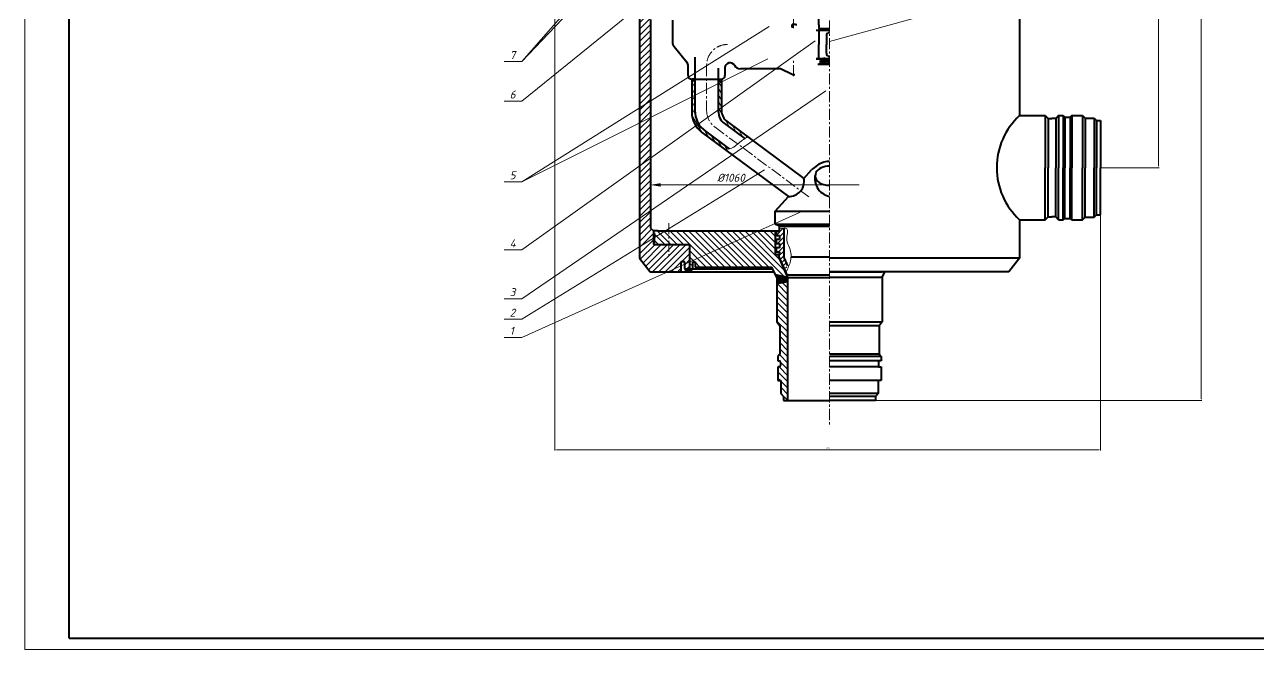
# Model space of a CAD drawing. Header units: millimetres. Extents: x 2879 to 23223, y -3142 to 6314.
# Drawn here: x 2879 to 6426, y -1286 to 511 of the extents above; entities that cross this region are included whole.
import ezdxf

# ---------------------------------------------------------------- set-up
doc = ezdxf.new("R2010")
doc.units = ezdxf.units.MM
doc.linetypes.add('осевая', pattern=[50.8, 31.75, -6.35, 6.35, -6.35])
doc.layers.get('0').update_dxf_attribs({"lineweight": 40})
for name, color, linetype, lineweight in [('Оси', 7, 'осевая', 20), ('Тонкая', 7, 'Continuous', 25), ('штриховка', 7, 'Continuous', 20)]:
    doc.layers.add(name, color=color, linetype=linetype, lineweight=lineweight)
doc.styles.add('ADRF1', font='isocpeur.ttf', dxfattribs={"oblique": 15})
doc.styles.add('Размеры', font='isocpeur.ttf', dxfattribs={"oblique": 15})
doc.dimstyles.new('гост', dxfattribs={"dimtxt": 4, "dimasz": 5, "dimexe": 2, "dimexo": 0, "dimgap": 2, "dimtad": 1, "dimtoh": 1, "dimdec": 1, "dimlfac": 10, "dimtxsty": 'ADRF1', "dimcen": 2.5, "dimadec": 0, "dimazin": 0, "dimtfac": 1, "dimtdec": 1, "dimtmove": 0, "dimatfit": 3, "dimfxl": 1, "dimlwd": 20, "dimlwe": 20, "dimarcsym": 0})

# ---------------------------------------------------------------- blocks, each defined once
blk = doc.blocks.new('*D1')
at = {"layer": 'Defpoints', "color": 0, "transparency": 16777216}
for p in [(5983, 4243.7), (6138.6, 4243.7), (5972.3, 99.2)]:
    blk.add_point(p, dxfattribs=at)
at = {"layer": 'штриховка', "color": 0, "linetype": 'Continuous', "lineweight": 20, "transparency": 16777216}
for p, q in [((5983, 4243.7), (6140.6, 4243.7)), ((6138.6, 104.2), (6138.6, 4238.7)), ((5972.3, 99.2), (6140.6, 99.2))]:
    blk.add_line(p, q, dxfattribs=at)
at = {"layer": 'штриховка', "color": 0, "transparency": 16777216}
for points in [[(6137.8, 4238.7), (6139.4, 4238.7), (6138.6, 4243.7)], [(6137.8, 104.2), (6139.4, 104.2), (6138.6, 99.2)]]:
    blk.add_solid(points, dxfattribs=at)
at = {"layer": 'штриховка', "color": 0, "transparency": 16777216, "insert": (6134.6, 2171.5), "char_height": 4, "attachment_point": 5, "rotation": 90, "style": 'ADRF1'}
blk.add_mtext('4270', dxfattribs=at)
blk = doc.blocks.new('*D5')
at = {"layer": 'Defpoints', "color": 0, "transparency": 16777216}
for p in [(5792.3, 4440.7), (5193, -570.8), (6261.2, -570.8)]:
    blk.add_point(p, dxfattribs=at)
at = {"layer": 'штриховка', "color": 0, "linetype": 'Continuous', "lineweight": 20, "transparency": 16777216}
for p, q in [((5792.3, 4440.7), (6263.2, 4440.7)), ((6261.2, 4435.7), (6261.2, -565.8)), ((5193, -570.8), (6263.2, -570.8))]:
    blk.add_line(p, q, dxfattribs=at)
at = {"layer": 'штриховка', "color": 0, "transparency": 16777216}
for points in [[(6260.4, 4435.7), (6262, 4435.7), (6261.2, 4440.7)], [(6260.4, -565.8), (6262, -565.8), (6261.2, -570.8)]]:
    blk.add_solid(points, dxfattribs=at)
at = {"layer": 'штриховка', "color": 0, "transparency": 16777216, "insert": (6257.2, 1935), "char_height": 4, "attachment_point": 5, "rotation": 90, "style": 'ADRF1'}
blk.add_mtext('5150', dxfattribs=at)
blk = doc.blocks.new('*D8')
at = {"layer": 'Defpoints', "color": 0, "transparency": 16777216}
for p in [(4403, 4245.6), (5972.3, 119.1), (5972.3, -712.4)]:
    blk.add_point(p, dxfattribs=at)
at = {"layer": 'Оси', "color": 0, "linetype": 'Continuous', "lineweight": 20, "transparency": 16777216}
for p, q in [((4403, 4245.6), (4403, -714.4)), ((5972.3, 119.1), (5972.3, -714.4)), ((4408, -712.4), (5967.3, -712.4))]:
    blk.add_line(p, q, dxfattribs=at)
at = {"layer": 'Оси', "color": 0, "transparency": 16777216}
for points in [[(4408, -711.6), (4408, -713.3), (4403, -712.4)], [(5967.3, -711.6), (5967.3, -713.3), (5972.3, -712.4)]]:
    blk.add_solid(points, dxfattribs=at)
at = {"layer": 'Оси', "color": 0, "transparency": 16777216, "insert": (5187.7, -708.4), "char_height": 4, "attachment_point": 5, "style": 'ADRF1'}
blk.add_mtext('1570', dxfattribs=at)

msp = doc.modelspace()

# ---------------------------------------------------------------- hatches: boundary and pattern name
h = msp.add_hatch(color=256)
h.dxf.hatch_style = 1
h.paths.add_polyline_path([(4805.99, 353.965), (4797.107, 353.965), (4797.1, 348.135), (4805.99, 350.622)])
h.paths.add_polyline_path([(4882.585, 353.965), (4873.378, 353.965), (4873.378, 348.711), (4882.585, 346.706)])
h = msp.add_hatch(color=256)
h.dxf.hatch_style = 1
h.paths.add_polyline_path([(5038.05, -208.838), (5042.032, -216.895), (5042.032, -234.274), (5073.539, -228.205), (5073.539, -216.895)])
at = {"layer": 'штриховка'}
h = msp.add_hatch(dxfattribs=at)
h.set_pattern_fill('ANSI31', color=256, scale=4)
h.set_pattern_definition([(45, (466.708, 0), (-8.980256, 8.980256), [])])
h.paths.add_polyline_path([(4678.003, 691.468), (4719.411, 727.316), (4719.411, 786.604), (4678.003, 786.604), (4646.54, 762.075), (4646.54, 280.587), (4678.003, 280.587), (4678.003, 525.136)])
h.paths.add_polyline_path([(4678.003, 280.587), (4646.54, 280.587), (4646.54, -160.756), (4677.24, -200.582), (4765.871, -200.582), (4765.871, -171.505), (4776.821, -171.505), (4776.821, -191.995), (4790.674, -191.995), (4790.674, -121.727), (4722.345, -121.727), (4687.237, -121.727), (4687.237, -82.34), (4678.003, -74.679), (4678.003, -49.582)])
h.paths.add_polyline_path([(4678.003, 876.098), (4678.003, 1613.141), (4646.54, 1613.141), (4646.54, 1603.973), (4646.54, 762.075), (4678.003, 786.604)])
h = msp.add_hatch(dxfattribs=at)
h.set_pattern_fill('ANSI31', color=256, scale=3, angle=75)
h.set_pattern_definition([(120, (1026.59, 0), (-8.248892, -4.7625), [])])
edge = h.paths.add_edge_path()
edge.add_line((4805.99, 264.137), (4805.99, 350.622))
edge.add_line((4805.99, 350.622), (4797.102, 348.136))
edge.add_line((4797.102, 348.136), (4797.026, 257.97))
edge.add_arc((4867.026, 257.911), 70, 179.951692, 233.420014)
edge.add_line((4825.31, 201.699), (4893.235, 151.29))
edge.add_spline(control_points=[(4893.235, 151.29), (4897.008, 151.897), (4900.78, 152.504), (4904.416, 153.356)], knot_values=[0, 0, 0, 0, 11.06563737, 11.06563737, 11.06563737, 11.06563737], degree=3, periodic=0)
edge.add_line((4904.416, 153.356), (4836.294, 203.91))
edge.add_arc((4880.99, 264.137), 75, 180, 233.420014, ccw=False)
edge = h.paths.add_edge_path()
edge.add_line((4882.585, 263.74), (4882.585, 346.706))
edge.add_line((4882.585, 346.706), (4873.378, 348.711))
edge.add_line((4873.378, 348.711), (4873.378, 262.014))
edge.add_arc((4918.378, 262.014), 45, 180, 233.420014)
edge.add_line((4891.56, 225.878), (4950.556, 182.096))
edge.add_spline(control_points=[(4950.556, 182.096), (4953.024, 183.867), (4955.279, 185.858), (4957.125, 188.296)], knot_values=[65.79126354, 65.79126354, 65.79126354, 65.79126354, 74.96384141, 74.96384141, 74.96384141, 74.96384141], degree=3, periodic=0)
edge.add_line((4957.125, 188.296), (4898.747, 231.619))
edge.add_arc((4922.585, 263.74), 40, 180, 233.420014, ccw=False)
h = msp.add_hatch(dxfattribs=at)
h.set_pattern_fill('ANSI31', color=256, scale=4, angle=90)
h.set_pattern_definition([(135, (466.708, 0), (-8.980256, -8.980256), [])])
h.paths.add_polyline_path([(5036.915, -82.34), (4699.749, -82.34), (4687.237, -82.34), (4687.237, -88.193), (4688.839, -88.193), (4688.839, -117.692), (4687.237, -117.692), (4687.237, -121.727), (4722.345, -121.727), (4790.674, -121.727), (4790.674, -191.995), (4799.97, -191.995), (4799.97, -171.505), (4806.527, -171.505), (4806.527, -186.999), (5027.255, -186.999), (5038.05, -208.838), (5073.539, -216.895), (5047.384, -157.104), (5046.261, -157.104), (5046.261, -150.775), (5036.915, -150.775)])
h = msp.add_hatch(dxfattribs=at)
h.set_pattern_fill('ANSI31', color=256, scale=3)
h.set_pattern_definition([(45, (1026.59, 0), (-6.735192, 6.735192), [])])
edge = h.paths.add_edge_path()
edge.add_line((5048.934, -107.582), (5039.316, -107.582))
edge.add_line((5039.316, -107.582), (5039.316, -118.934))
edge.add_line((5039.316, -118.934), (5048.934, -118.934))
edge.add_line((5048.934, -118.934), (5048.934, -131.607))
edge.add_line((5048.934, -131.607), (5039.316, -131.607))
edge.add_line((5039.316, -131.607), (5039.316, -142.959))
edge.add_line((5039.316, -142.959), (5048.934, -142.959))
edge.add_line((5048.934, -142.959), (5048.748, -150.775))
edge.add_line((5048.748, -150.775), (5048.748, -157.104))
edge.add_line((5048.748, -157.104), (5066.921, -198.649))
edge.add_spline(control_points=[(5067.945, -200.989), (5065.273, -194.882), (5068.299, -188.902), (5072.319, -182.754)], knot_values=[129.62384073, 129.62384073, 129.62384073, 129.62384073, 149.62130756, 149.62130756, 149.62130756, 149.62130756], degree=3, periodic=0)
edge.add_line((5072.319, -182.754), (5063.003, -160.857))
edge.add_arc((5081.407, -153.027), 20, 180, 203.04623, ccw=False)
edge.add_line((5061.407, -153.027), (5061.407, -74.712))
edge.add_spline(control_points=[(5061.407, -74.712), (5057.676, -74.905), (5053.305, -75.694), (5048.934, -76.484)], knot_values=[0, 0, 0, 0, 10.56937889, 10.56937889, 10.56937889, 10.56937889], degree=3, periodic=0)
edge.add_line((5048.934, -76.484), (5048.934, -84.085))
edge.add_line((5048.934, -84.085), (5039.316, -84.085))
edge.add_line((5039.316, -84.085), (5039.316, -95.437))
edge.add_line((5039.316, -95.437), (5048.934, -95.437))
edge.add_line((5048.934, -95.437), (5048.934, -107.582))
h = msp.add_hatch(color=256, dxfattribs=at)
h.dxf.hatch_style = 1
h.paths.add_polyline_path([(4799.97, -191.995), (4776.821, -191.995, 0.45475166)])
h = msp.add_hatch(dxfattribs=at)
h.set_pattern_fill('ANSI31', color=256, scale=4, angle=90)
h.set_pattern_definition([(135, (1026.59, 135.271), (-8.980256, -8.980256), [])])
h.paths.add_polyline_path([(5042.032, -344.071), (5049.949, -355.647), (5049.949, -437.332), (5044.878, -443.936), (5044.878, -456.082), (5047.302, -456.082, -0.41421356), (5052.302, -461.082), (5052.302, -468.775, -0.41421356), (5047.302, -473.775), (5044.878, -473.775), (5044.878, -513.259), (5053.03, -513.259), (5053.03, -550.591), (5060.823, -559.339), (5060.823, -570.77), (5073.539, -570.77), (5073.539, -228.205), (5042.032, -234.274)])

# ---------------------------------------------------------------- linework, layer by layer
for p, q in [((3007.415, -1254.45), (3007.415, 6281.55)), ((4646.54, 1603.973), (4646.54, -160.756)), ((5739.524, 1603.973), (5739.524, 249.244)), ((5162.287, 510.584), (5162.287, 653.373)), ((4678.003, 525.136), (4678.003, -49.582)), ((4741.66, 523.935), (4741.66, 460.336)), ((5095.11, 510.692), (5085.227, 510.692)), ((5085.227, 504.045), (5085.227, 510.692)), ((5085.227, 504.045), (5085.227, 501.094)), ((5095.11, 510.692), (5098.959, 511.589)), ((5095.11, 510.692), (5098.959, 511.589)), ((5162.287, 510.584), (5162.287, 501.254)), ((5162.287, 501.254), (5162.287, 499.429)), ((5163.825, 499.429), (5162.287, 499.429)), ((5163.825, 494.854), (5163.825, 499.429)), ((5163.825, 499.429), (5193.032, 499.429)), ((5154.568, 494.854), (5193.032, 494.854)), ((5162.287, 494.854), (5162.287, 453.779)), ((5184.032, 478.779), (5184.032, 453.779)), ((4746.163, 447.693), (4782.604, 403.023)), ((5162.287, 412.703), (5162.287, 453.779)), ((5184.032, 428.779), (5184.032, 453.779)), ((4787.107, 363.965), (4787.107, 390.381)), ((4805.99, 416.779), (4805.99, 264.137)), ((5154.568, 412.703), (5193.032, 412.703)), ((5193.032, 412.703), (5154.568, 412.703)), ((5193.032, 412.703), (5154.568, 412.703)), ((5154.568, 412.703), (5193.032, 412.703)), ((5159.654, 396.974), (5162.287, 396.974)), ((5162.287, 396.974), (5193.032, 396.974)), ((5193.032, 396.974), (5162.287, 396.974)), ((5193.032, 396.974), (5162.287, 396.974)), ((5162.287, 396.974), (5193.032, 396.974)), ((5163.103, 412.703), (5163.103, 410.979)), ((5163.103, 410.979), (5193.032, 410.979)), ((5166.829, 406.303), (5171.371, 406.303)), ((5166.84, 396.974), (5166.84, 406.303)), ((5170.853, 406.303), (5170.853, 406.749)), ((5170.853, 406.749), (5177.66, 406.749)), ((5171.371, 401.62), (5171.371, 406.749)), ((5177.66, 400.635), (5172.796, 400.635)), ((5174.256, 406.749), (5174.256, 401.62)), ((5184.466, 406.749), (5177.66, 406.749)), ((5177.66, 400.635), (5182.523, 400.635)), ((5181.063, 406.749), (5181.063, 401.62)), ((5183.948, 401.62), (5183.948, 406.749)), ((5189.374, 406.303), (5183.948, 406.303)), ((5184.466, 406.303), (5184.466, 406.749)), ((5188.241, 410.979), (5188.241, 406.303)), ((5189.374, 410.979), (5189.374, 396.974)), ((4873.378, 385.779), (4873.378, 262.014)), ((4892.585, 386.391), (4892.585, 363.965)), ((5052.182, 383.623), (4936.945, 383.623)), ((5085.227, 367.029), (5052.182, 383.623)), ((5085.227, 367.029), (5093.561, 367.029)), ((4797.107, 353.965), (4797.026, 257.97)), ((4797.1, 348.135), (4805.99, 350.622)), ((4806.314, 353.965), (4797.107, 353.965)), ((4806.314, 353.965), (4873.378, 353.965)), ((4873.378, 353.965), (4882.585, 353.965)), ((4873.378, 348.711), (4882.585, 346.706)), ((4882.585, 353.965), (4882.585, 263.74)), ((5739.524, 249.244), (5813.324, 249.244)), ((5813.324, 249.244), (5813.324, 99.244)), ((5813.324, 249.244), (5821.339, 240.502)), ((5851.324, 249.244), (5843.309, 240.502)), ((5851.324, 249.244), (5851.324, 99.244)), ((5851.324, 249.244), (5865.111, 249.244)), ((5865.111, 249.244), (5865.111, 99.244)), ((5865.111, 249.244), (5869.726, 245.014)), ((5889.324, 249.244), (5884.709, 245.014)), ((5889.324, 249.244), (5889.324, 99.244)), ((5889.324, 249.244), (5920.313, 249.244)), ((5920.313, 249.244), (5920.313, 99.244)), ((5920.313, 249.244), (5928.197, 241.62)), ((4891.56, 225.878), (4950.556, 182.096)), ((4898.747, 231.619), (5119.409, 67.861)), ((5821.339, 240.502), (5832.324, 240.502)), ((5821.339, 240.502), (5821.339, 99.244)), ((5843.309, 240.502), (5832.324, 240.502)), ((5843.309, 240.502), (5843.309, 99.244)), ((5869.726, 245.014), (5884.709, 245.014)), ((5869.726, 245.014), (5869.726, 99.244)), ((5884.709, 245.014), (5884.709, 99.244)), ((5928.197, 241.62), (5928.197, 99.244)), ((5928.197, 241.62), (5953.571, 241.62)), ((5953.571, 241.62), (5953.571, 99.244)), ((5953.571, 241.62), (5960.546, 235.1)), ((5960.546, 235.1), (5960.546, 99.244)), ((5960.546, 235.1), (5972.344, 235.1)), ((5972.344, 235.1), (5972.344, 99.244)), ((4825.31, 201.699), (5074.664, 16.648)), ((4836.294, 203.91), (4904.416, 153.356)), ((5162.287, 108.877), (5146.147, 97.272)), ((5119.409, 67.861), (5141.069, 92.654)), ((5813.324, -50.756), (5813.324, 99.244)), ((5821.339, -42.013), (5821.339, 99.244)), ((5843.309, -42.013), (5843.309, 99.244)), ((5851.324, -50.756), (5851.324, 99.244)), ((5865.111, -50.756), (5865.111, 99.244)), ((5869.726, -46.525), (5869.726, 99.244)), ((5884.709, -46.525), (5884.709, 99.244)), ((5889.324, -50.756), (5889.324, 99.244)), ((5920.313, -50.756), (5920.313, 99.244)), ((5928.197, -43.131), (5928.197, 99.244)), ((5953.571, -43.131), (5953.571, 99.244)), ((5960.546, -36.612), (5960.546, 99.244)), ((5972.344, -36.612), (5972.344, 99.244)), ((5037.225, -26.205), (5074.664, 16.648)), ((5037.225, -63.239), (5037.225, -26.205)), ((5037.225, -26.205), (5193.032, -26.205)), ((4678.003, -49.582), (4678.003, -74.679)), ((5048.934, -68.882), (5037.225, -63.239)), ((5037.225, -63.239), (5193.032, -63.239)), ((5048.934, -84.085), (5048.934, -68.882)), ((5048.934, -68.882), (5193.032, -68.882)), ((5739.524, -50.756), (5813.324, -50.756)), ((5739.524, -50.756), (5739.524, -160.756)), ((5813.324, -50.756), (5821.339, -42.013)), ((5821.339, -42.013), (5832.324, -42.013)), ((5843.309, -42.013), (5832.324, -42.013)), ((5851.324, -50.756), (5843.309, -42.013)), ((5851.324, -50.756), (5865.111, -50.756)), ((5865.111, -50.756), (5869.726, -46.525)), ((5869.726, -46.525), (5884.709, -46.525)), ((5889.324, -50.756), (5884.709, -46.525)), ((5889.324, -50.756), (5920.313, -50.756)), ((5920.313, -50.756), (5928.197, -43.131)), ((5928.197, -43.131), (5953.571, -43.131)), ((5953.571, -43.131), (5960.546, -36.612)), ((5960.546, -36.612), (5972.344, -36.612)), ((4678.003, -74.679), (4687.237, -82.34)), ((4687.237, -82.34), (4687.237, -121.727)), ((4699.749, -82.34), (4687.237, -82.34)), ((4687.237, -88.193), (4688.839, -88.193)), ((4688.839, -88.193), (4688.839, -117.692)), ((4699.749, -82.34), (5036.915, -82.34)), ((5036.915, -82.34), (5036.915, -150.775)), ((5036.915, -82.34), (5048.934, -82.34)), ((5048.934, -84.085), (5039.316, -84.085)), ((5039.316, -84.085), (5039.316, -95.437)), ((5039.316, -95.437), (5048.934, -95.437)), ((5048.934, -95.437), (5048.934, -107.582)), ((5061.407, -74.712), (5061.407, -153.027)), ((4687.237, -117.692), (4688.839, -117.692)), ((4687.237, -121.727), (4722.345, -121.727)), ((4722.345, -121.727), (4790.674, -121.727)), ((4790.674, -121.727), (4790.674, -191.995)), ((5048.934, -107.582), (5039.316, -107.582)), ((5039.316, -107.582), (5039.316, -118.934)), ((5039.316, -118.934), (5048.934, -118.934)), ((5048.934, -131.607), (5039.316, -131.607)), ((5039.316, -131.607), (5039.316, -142.959)), ((5048.934, -118.934), (5048.934, -131.607)), ((4646.54, -160.756), (4677.24, -200.582)), ((4776.821, -171.505), (4765.871, -171.505)), ((4765.871, -171.505), (4765.871, -200.582)), ((4776.821, -191.995), (4776.821, -171.505)), ((4799.97, -191.995), (4799.97, -171.505)), ((4799.97, -171.505), (4806.527, -171.505)), ((4806.527, -171.505), (4806.527, -186.999)), ((5036.915, -150.775), (5046.261, -150.775)), ((5039.316, -142.959), (5048.934, -142.959)), ((5046.261, -150.775), (5046.261, -157.104)), ((5046.261, -150.775), (5048.748, -150.775)), ((5046.261, -157.104), (5048.748, -157.104)), ((5073.539, -216.895), (5047.384, -157.104)), ((5048.934, -142.959), (5048.748, -150.775)), ((5048.748, -157.104), (5048.748, -150.583)), ((5071.43, -208.957), (5048.748, -157.104)), ((5063.003, -160.857), (5072.319, -182.754)), ((5083.76, -157.104), (5193.032, -157.104)), ((5739.524, -160.756), (5193.032, -160.756)), ((5739.524, -160.756), (5708.825, -200.582)), ((4677.24, -200.582), (4677.24, -200.582)), ((4677.24, -200.582), (5033.969, -200.582)), ((4776.821, -191.995), (5029.725, -191.995)), ((4806.527, -186.999), (5027.255, -186.999)), ((5042.032, -216.895), (5027.255, -186.999)), ((5073.539, -216.895), (5038.05, -208.838)), ((5071.43, -208.957), (5193.032, -208.957)), ((5708.825, -200.582), (5193.032, -200.582)), ((5193.032, -200.582), (5344.032, -200.582)), ((5344.032, -216.895), (5352.095, -200.582)), ((5344.032, -216.895), (5352.095, -200.582)), ((5708.825, -200.582), (5708.825, -200.582)), ((5042.032, -216.895), (5042.032, -344.071)), ((5042.032, -234.274), (5073.539, -228.205)), ((5073.539, -570.77), (5073.539, -216.895)), ((5073.539, -216.895), (5193.032, -216.895)), ((5344.032, -216.895), (5193.032, -216.895)), ((5344.032, -216.895), (5344.032, -344.071)), ((5344.032, -216.895), (5344.032, -344.071)), ((5042.032, -344.071), (5049.949, -355.647)), ((5193.032, -344.071), (5344.032, -344.071)), ((5344.032, -344.071), (5336.115, -355.647)), ((5049.949, -355.647), (5049.949, -437.332)), ((5336.115, -355.647), (5193.032, -355.647)), ((5336.115, -355.647), (5336.115, -437.332)), ((5049.949, -437.332), (5044.878, -443.936)), ((5044.878, -443.936), (5044.878, -456.082)), ((5044.878, -456.082), (5047.302, -456.082)), ((5336.115, -437.332), (5193.032, -437.332)), ((5341.186, -443.936), (5193.032, -443.936)), ((5341.186, -456.082), (5193.032, -456.082)), ((5336.115, -437.332), (5341.186, -443.936)), ((5341.186, -443.936), (5341.186, -456.082)), ((5047.302, -473.775), (5044.878, -473.775)), ((5044.878, -473.775), (5044.878, -513.259)), ((5052.302, -461.082), (5052.302, -468.775)), ((5333.762, -473.775), (5193.032, -473.775)), ((5333.762, -461.082), (5333.762, -468.775)), ((5333.762, -473.775), (5341.186, -473.775)), ((5341.186, -473.775), (5341.186, -513.259)), ((5044.878, -513.259), (5053.03, -513.259)), ((5053.03, -513.259), (5053.03, -550.591)), ((5341.186, -513.259), (5193.032, -513.259)), ((5333.034, -513.259), (5333.034, -550.591)), ((5053.03, -550.591), (5060.823, -559.339)), ((5060.823, -559.339), (5060.823, -570.77)), ((5333.034, -550.591), (5193.032, -550.591)), ((5325.242, -559.339), (5193.032, -559.339)), ((5333.034, -550.591), (5325.242, -559.339)), ((5325.242, -559.339), (5325.242, -570.77)), ((5060.823, -570.77), (5193.032, -570.77)), ((5325.242, -570.77), (5193.032, -570.77)), ((3007.415, -1254.45), (8222.415, -1254.45))]:
    msp.add_line(p, q)
for centre, radius, start, end in [((5193.032, 478.779), 9, 90, 180), ((5193.032, 478.779), 9, 90, 180), ((4761.66, 460.336), 20, 180, 219.207566), ((5193.032, 428.779), 9, 180, 270), ((5193.032, 428.779), 9, 180, 270), ((4767.107, 390.381), 20, 360, 39.207566), ((4907.077, 386.386), 14.493, 29.978076, 179.982616), ((4936.945, 403.623), 20, 208.906665, 270), ((5172.814, 402.183), 1.548, 201.316121, 338.683879), ((5177.66, 407.004), 6.37, 237.703014, 302.296986), ((5182.505, 402.183), 1.548, 201.316121, 338.683879), ((4797.107, 363.965), 10, 180, 270), ((4882.585, 363.965), 10, 270, 0), ((4867.026, 257.911), 70, 179.951692, 233.420014), ((4880.99, 264.137), 75, 180, 233.420014), ((4918.378, 262.014), 45, 180, 233.420014), ((4922.585, 263.74), 40, 180, 233.420014), ((5877.032, 99.244), 203.318, 132.556634, 227.443366), ((5193.032, 55.658), 61.462, 90, 120.015234), ((5163.661, 72.915), 30, 125.718124, 138.856922), ((5203.033, 67.804), 52.125, 160.608958, 258.93798), ((5076.946, 59.807), 43.219, 266.973228, 10.740616), ((5081.407, -153.027), 20, 180, 203.04623), ((4788.395, -181.901), 15.358, 221.092509, 318.907491), ((5047.302, -461.082), 5, 0, 90), ((5338.762, -461.082), 5, 90, 180), ((5047.302, -468.775), 5, 270, 0), ((5338.762, -468.775), 5, 180, 270)]:
    msp.add_arc(centre, radius, start, end)
for start_param, end_param in [(6.28318531, 7.85398163), (4.71238898, 5.9482113)]:
    msp.add_ellipse((5193.032, 76.021), major_axis=(-41.472, 0), ratio=0.66666667, start_param=start_param, end_param=end_param)
at = {"layer": 'Оси'}
for p, q in [((5193.032, 5856.653), (5193.032, -640.472)), ((5089.42, 500.326), (5089.42, 543.802)), ((4839.846, 393.779), (4839.846, 263.841)), ((5089.394, 362.557), (5089.394, 407.331)), ((5177.66, 394.412), (5177.66, 417.125)), ((4864.089, 215.66), (5133.766, 15.526)), ((4731.261, -60.242), (4731.261, -159.287))]:
    msp.add_line(p, q, dxfattribs=at)
for centre, start, end in [((4899.846, 393.779), 90, 180), ((4899.846, 263.841), 180, 233.420014)]:
    msp.add_arc(centre, 60, start, end, dxfattribs=at)
at = {"layer": 'Тонкая'}
msp.add_line((5037.225, -26.205), (5115.129, -26.205), dxfattribs=at)
at = {"layer": 'штриховка'}
for p, q in [((2879.415, 6313.55), (2879.415, -1286.45)), ((4856.769, 1031.535), (4308.185, 404.285)), ((4886.516, 1014.862), (4308.185, 404.285)), ((5050.086, 891.761), (4308.185, 290.731)), ((5193.032, 461.978), (6338.587, 778.438)), ((5019.201, 505.293), (4308.185, 58.508)), ((5151.816, 463.805), (4308.185, -137.128)), ((4308.185, 404.285), (4258.109, 404.285)), ((5016.016, 411.968), (4308.185, 58.508)), ((5189.939, 396.974), (5189.939, 410.979)), ((5182.463, 320.327), (4308.185, -277.829)), ((4308.185, 290.731), (4258.109, 290.731)), ((5006.457, 93.378), (4308.185, -336.874)), ((4308.185, 58.508), (4258.109, 58.508)), ((5115.129, -26.205), (4308.185, -388.947)), ((4308.185, -137.128), (4258.109, -137.128)), ((4308.185, -277.829), (4258.109, -277.829)), ((4308.185, -336.874), (4258.109, -336.874)), ((4308.185, -388.947), (4258.109, -388.947)), ((2879.415, -1286.45), (8254.415, -1286.45))]:
    msp.add_line(p, q, dxfattribs=at)
at = {"layer": 'штриховка', "linetype": 'Continuous', "lineweight": 20}
for p, q in [((4678.003, 93.903), (4678.003, 47.779)), ((4688.003, 49.779), (5277.816, 49.779)), ((5073.539, -393.833), (5073.539, -401.486)), ((5193.032, -393.833), (5193.032, -401.486))]:
    msp.add_line(p, q, dxfattribs=at)
at = {"layer": 'штриховка'}
for points, end_tangent in [([(4893.235, 151.29), (4916.903, 158.035), (4934.216, 171.947), (4957.125, 188.296)], (0.60363671, 0.79725951)), ([(5048.934, -76.484), (5069.998, -76.484), (5069.998, -107.903), (5078.678, -132.818), (5080.904, -168.856), (5067.945, -200.989)], (0.40077173, -0.91617794))]:
    msp.add_spline(points, degree=3, dxfattribs=dict(at, end_tangent=end_tangent))
msp.add_solid([(4707.746, 54.737), (4707.746, 44.822), (4678.003, 49.779)], dxfattribs=at)

# ---------------------------------------------------------------- texts
at = {"layer": 'штриховка', "char_height": 23, "attachment_point": 1, "style": 'Размеры'}
for s, insert in [('7', (4273.658, 434.685)), ('6', (4273.658, 321.132)), ('5', (4273.658, 88.909)), ('4', (4273.658, -106.728)), ('3', (4273.658, -247.428)), ('2', (4273.658, -306.473)), ('1', (4273.658, -358.546))]:
    msp.add_mtext_dynamic_manual_height_columns(s, width=41.76858, gutter_width=12.5, heights=[0], dxfattribs=dict(at, insert=insert))
at = {"layer": 'штриховка', "insert": (4909.661, 70.341), "char_height": 23, "attachment_point": 5, "style": 'ADRF1'}
msp.add_mtext('%%C1060', dxfattribs=at)

# ---------------------------------------------------------------- dimensions: what is measured, and where the dimension line sits
at = {"layer": 'Оси'}
dim = msp.add_linear_dim(base=(5972.344, -712.423), p1=(4403.032, 4245.596), p2=(5972.344, 119.12), text='1570', dimstyle='гост', dxfattribs=at)
dim.commit()
dim.dimension.update_dxf_attribs({"geometry": '*D8', "text_midpoint": (5187.688, -708.423)})
at = {"layer": 'штриховка'}
dim = msp.add_linear_dim(base=(6261.195, -570.77), p1=(5792.268, 4440.683), p2=(5193.032, -570.77), angle=90, text='5150', dimstyle='гост', dxfattribs=at)
dim.commit()
dim.dimension.update_dxf_attribs({"geometry": '*D5', "text_midpoint": (6257.195, 1934.956)})
dim = msp.add_linear_dim(base=(6138.596, 4243.683), p1=(5972.344, 99.244), p2=(5983.032, 4243.683), angle=90, text='4270', dimstyle='гост', dxfattribs=at)
dim.commit()
dim.dimension.update_dxf_attribs({"geometry": '*D1', "text_midpoint": (6138.596, 2171.464), "dimtype": 160})

doc.saveas('drawing.dxf')
